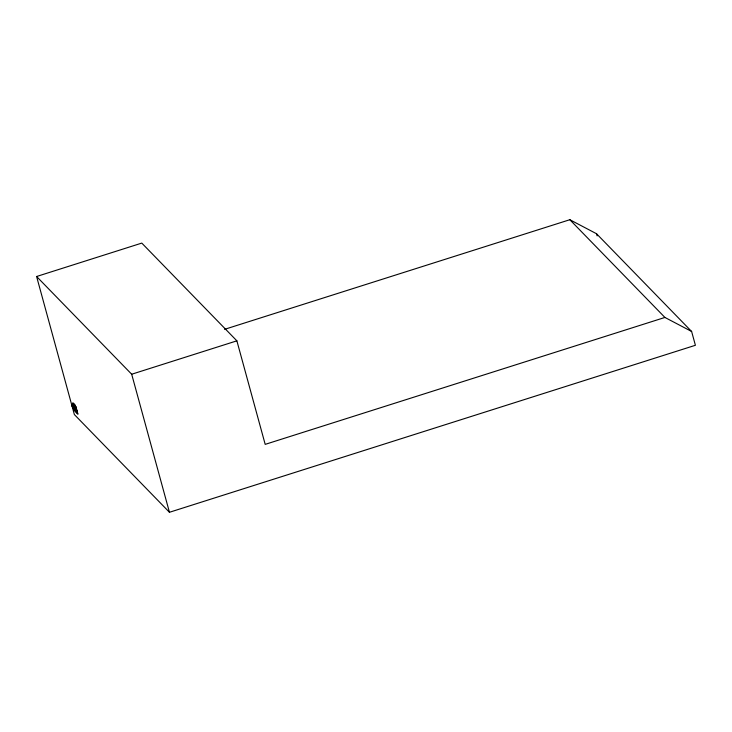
<?xml version="1.0" encoding="UTF-8"?>
<svg xmlns="http://www.w3.org/2000/svg" width="732" height="732" viewBox="0 0 732 732"><rect width="100%" height="100%" fill="white"/><g stroke="black" fill="none" stroke-linecap="round" stroke-linejoin="round"><path stroke-width="1.1" d="M76.412 409.838L73.895 406.91L75.121 405.821L75.908 406.635L77.985 414.23L77.199 413.415L75.121 405.821M73.895 406.91L74.682 407.724L75.908 406.635M36.6 276.504L141.788 243.097L236.875 340.838L265.194 444.37L664.921 317.45L691.621 331.477L695.4 345.284L169.449 512.281L74.362 414.55L36.6 276.504L131.687 374.235L169.449 512.281M224.568 329.345L569.835 219.719L596.543 233.746L691.621 331.477M131.687 374.235L236.875 340.838M72.587 403.222L73.282 402.993L74.71 404.457L77.263 412.546L76.558 412.766L74.188 410.323L72.587 403.222L74.701 406.388M76.219 411.915L74.152 409.792L72.834 404.961L74.71 404.457M74.152 409.792L75.908 409.234M569.835 219.719L664.921 317.45M74.197 405.372L72.77 403.908L72.834 404.961M76.155 409.618L76.951 410.432L74.682 407.724M73.337 407.385L72.596 405.162M77.189 412.638L77.354 412.391M77.107 412.436L77.519 413.342L77.217 411.896M77.135 411.649L76.622 410.506L76.933 411.951M77.016 412.208L77.116 412.674M77.391 412.253L76.769 410.954L76.851 411.704M596.543 233.746L597.12 235.869M74.893 407.084L76.558 412.766M71.864 404.997L72.797 407.77L71.864 404.997M74.765 407.989L75.14 409.371L74.765 407.989"/></g></svg>
